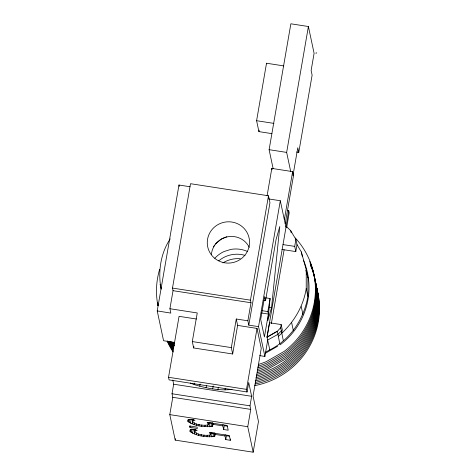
<?xml version="1.0" encoding="UTF-8"?>
<svg xmlns="http://www.w3.org/2000/svg" width="476" height="476" viewBox="0 0 476 476"><rect width="100%" height="100%" fill="white"/><g stroke="black" fill="none" stroke-linecap="round" stroke-linejoin="round"><path stroke-width="0.71" d="M161.132 289.224C157.865 272.195 160.46 253.422 170.235 238.863M269.797 349.848C290.378 339.769 304.104 318.742 307.895 296.429L306.223 288.563L306.252 269.922L301.344 251.953L297.006 244.628L295.899 239.428L290.723 230.687L286.171 226.279L267.018 337.079L269.797 349.848L265.662 352.151M307.895 296.429L307.924 277.782L306.252 269.922M265.739 297.833L270.106 298.511L267.863 320.503L271.57 307.538L279.775 226.558L276.104 239.386L265.537 300.659L264.067 300.433M281.917 249.454L295.804 251.584L294.709 246.384L295.899 239.428M174.579 342.44L163.565 340.733L157.229 310.917L178.976 185.027L189.989 186.735M157.229 310.917L170.836 313.101L169.92 308.722L173.032 290.675L172.485 288.081L190.513 183.7L268.482 195.785L269.951 202.699L248.805 325.162L258.551 326.625L264.888 356.441L259.753 355.643M172.788 380.056L173.669 384.215L172.02 393.753L172.776 397.311L169.789 414.626L175.204 440.116L253.172 452.2L247.752 426.704L250.745 409.396L249.989 405.832L251.637 396.294L248.698 382.442L247.05 391.974L169.087 379.896L168.534 377.278L179.065 316.338L196.421 319.015M175.204 440.116L175.46 438.658M248.805 325.162L247.871 320.8L236.269 319.003L237.613 325.388L232.675 353.989L193.655 347.956L192.31 341.566L197.248 312.958L169.92 308.722M193.655 347.956L193.905 346.528M212.712 423.009L212.611 426.139C204.585 427.537 194.369 426.216 187.836 421.224L188.163 419.32M231.996 389.392C219.275 390.921 206.328 388.214 194.16 384.584L194.41 383.126M188.228 421.903L188.663 419.362M189.115 422.599L189.662 419.421M190.43 423.283L191.09 419.469L192.762 420.124M189.918 427.341L189.626 425.955L197.082 427.109L197.373 428.495L189.918 427.341L190.138 426.068M214.855 433.095L214.753 436.224C206.727 437.623 196.511 436.302 189.978 431.304L190.305 429.4M190.37 431.988L190.811 429.441M208.762 422.313L208.196 424.967C203.068 425.705 196.618 425.116 192.363 421.944L192.804 419.398M192.108 423.938L192.857 419.445M192.363 421.944L193.244 420.855L193.464 419.588M191.257 432.678L191.917 428.864M199.765 386.262L200.14 384.084M192.572 433.362L193.232 429.548L194.904 430.203M194.089 424.556L194.416 422.646M210.904 432.392L210.338 435.046C205.21 435.784 198.76 435.195 194.505 432.024L194.946 429.483M194.25 434.023L194.999 429.525M194.505 432.024L195.386 430.941L195.606 429.667M196.386 425.145L196.606 423.872M196.231 434.636L196.564 432.732M198.926 425.681L199.146 424.413M206.09 387.726L206.465 385.542M198.528 435.225L198.748 433.951M201.657 426.157L201.878 424.884M201.068 435.766L201.288 434.493M271.909 133.637L258.914 131.62L256.6 120.708L266.518 63.231L283.845 65.914M204.847 426.591L205.067 425.324M203.799 436.236L204.02 434.963M212.707 388.868L213.212 385.965M207.34 426.811L207.667 424.907M208.196 424.967L208.637 422.426M258.914 131.62L259.164 130.168M206.989 436.676L207.209 435.403M209.291 426.847L209.952 423.033L211.522 422.908L210.862 426.722M209.482 436.897L209.809 434.987M217.966 389.481L218.347 387.303M210.338 435.046L210.779 432.505M211.975 426.478L212.629 422.664M212.736 424.717L212.956 423.45M212.611 426.139L213.052 423.598M211.439 436.926L212.094 433.112L213.665 432.987L213.004 436.801M214.117 436.557L214.777 432.743M214.753 436.224L214.974 434.951M232.675 353.989L231.33 347.611L236.269 319.003M225.023 389.927L225.273 388.475M273.129 168.611L269.107 149.684L290.86 23.8L308.4 26.519L314.095 53.306L311.125 70.502L312.119 75.143L298.773 152.374L296.578 152.034M208.434 424.223L207.125 422.367L227.195 425.479L228.2 430.215L223.619 429.507L222.851 425.889L223.071 424.616M223.619 429.507L224.279 425.693L227.552 426.198M230.562 439.027L230.342 440.3L225.767 439.586L224.993 435.968L225.213 434.695M267.072 195.844L271.814 168.403L292.621 171.628L293.484 175.698L285.189 223.72M225.767 439.586L226.421 435.772L229.694 436.278M247.871 320.8L251.001 302.76L250.453 300.166L268.482 195.785M290.669 171.33L286.647 152.409L308.4 26.519M247.05 391.974L246.497 389.362L257.028 328.428L237.613 325.388M258.551 326.625L280.305 200.735L268.559 198.914M265.537 300.659L264.656 296.56L260.699 319.45L264.424 336.954L268.375 314.065L267.851 311.578L270.106 298.511M284.327 219.65L292.621 171.628M292.954 175.68L297.786 147.721L298.773 152.374M287.278 210.434L288.742 210.66L285.909 227.088L280.305 200.735M269.523 322.889L267.048 337.216L277.318 331.338L280.644 327.708L281.185 324.567L269.487 322.74M286.689 227.391L289.206 212.826L288.742 210.66M264.888 356.441L267.732 339.995L277.93 334.354L281.34 330.891L280.644 327.708M271.362 323.597L284.113 249.787M253.172 452.2L258.468 421.534L253.048 396.038L261.247 348.349L257.028 328.428M283.345 340.715L281.75 332.926L282.298 329.785L281.185 324.567M295.804 251.584L297.006 244.628M316.046 53.609L316.243 52.479M279.84 344.005L278.335 336.359C292.74 324.019 303.224 307.496 306.223 288.563M187.836 421.224L188.193 420.1L189.579 419.308L195.095 420.165L193.244 420.855M189.978 431.304L190.335 430.179L191.721 429.388L197.242 430.245L195.386 430.941M213.397 246.836L214.664 245.051M215.509 243.861L221.411 239.006L226.82 236.727M267.018 337.079L277.288 331.207M265.507 353.18L277.651 346.23M208 422.997L209.952 423.033M210.791 433.089L212.094 433.112M283.006 244.593L294.709 246.384M256.6 120.708L273.926 123.391M269.107 149.684L286.647 152.409M172.485 288.081L250.453 300.166M173.032 290.675L251.001 302.76M269.404 307.204L271.57 307.538M192.31 341.566L231.33 347.611M168.534 377.278L246.497 389.362M173.669 384.215L251.637 396.294M172.02 393.753L249.989 405.832M172.776 397.311L250.745 409.396M169.789 414.626L247.752 426.704M212.492 424.283L222.851 425.889M214.634 434.362L224.993 435.968M262.02 310.667L267.851 311.578M261.776 313.029L268.375 314.065M190.299 383.055L194.16 384.584M210.576 434.302L209.267 432.452L229.337 435.558L230.342 440.3M266.518 63.231L266.727 63.82M305.848 270.184L306.413 272.254M306.794 273.635L307.924 277.782M160.085 284.297L161.215 288.444M286.171 226.279L286.433 227.504M301.344 251.953L302.254 256.243M290.723 230.687L291.187 232.865M271.814 168.403L272.099 169.759M301.254 306.615L302.926 314.481M291.687 322.847L293.359 330.707M178.976 185.027L179.279 186.449M281.34 330.891L281.75 332.926M277.318 331.338L278.335 336.359M222.941 262.883A27.703 27.007 -12 0 1 240.255 258.724M214.819 258.301A27.703 27.007 -12 0 1 224.071 251.518L230.979 249.388A27.703 27.007 -12 0 1 247.24 251.382M303.48 260.205A73.512 71.656 -12 0 1 280.203 344.773M219.061 260.556A27.703 27.007 -12 0 1 244.997 255.374M211.398 254.6A19.956 19.451 -12 0 1 227.617 236.798A19.956 19.451 -12 0 1 249.257 247.318M313.708 273.998A79.551 77.54 -12 0 1 285.189 355.917L267.209 366.205A79.551 77.54 -12 0 1 257.361 369.555M174.704 343.672A79.551 77.54 -12 0 1 173.799 342.547M158.115 305.556A79.551 77.54 -12 0 1 157.865 303.414M310.655 265.072A79.551 77.54 -12 0 1 313.309 272.593M309.745 261.419A79.551 77.54 -12 0 1 284.559 352.924L266.572 363.212A79.551 77.54 -12 0 1 258.165 366.157M157.919 305.413A79.551 77.54 -12 0 1 157.485 302.569M317.403 290.8A79.551 77.54 -12 0 1 255.094 384.019M173.199 351.121A79.551 77.54 -12 0 1 167.451 340.983M315.987 284.19A79.551 77.54 -12 0 1 256.029 377.652M173.615 347.611A79.551 77.54 -12 0 1 169.98 342.149M295.298 237.97A79.551 77.54 -12 0 1 284.226 351.359L266.245 361.647A79.551 77.54 -12 0 1 258.551 364.378M157.842 305.271A79.551 77.54 -12 0 1 159.627 269.351M315.047 279.769A79.551 77.54 -12 0 1 285.82 358.868L267.839 369.15A79.551 77.54 -12 0 1 257.266 372.69M174.424 345.493A79.551 77.54 -12 0 1 171.83 342.006M314.136 276.241A79.551 77.54 -12 0 1 314.701 278.353M316.927 288.617A79.551 77.54 -12 0 1 255.511 382.395M172.883 349.652A79.551 77.54 -12 0 1 168.088 341.465M316.927 288.563A79.551 77.54 -12 0 1 255.195 380.919M172.984 348.777A79.551 77.54 -12 0 1 168.79 341.929M310.06 262.913A79.551 77.54 -12 0 1 284.874 354.424L266.893 364.705A79.551 77.54 -12 0 1 257.766 367.859M158.002 305.485A79.551 77.54 -12 0 1 157.8 304.063M315.523 281.953A79.551 77.54 -12 0 1 256.856 374.35M173.853 345.826A79.551 77.54 -12 0 1 170.914 341.673M316.766 287.796A79.551 77.54 -12 0 1 256.344 379.122M173.502 348.497A79.551 77.54 -12 0 1 169.182 341.732M317.867 292.984A79.551 77.54 -12 0 1 254.678 385.637M173.109 351.99A79.551 77.54 -12 0 1 167.159 341.143M315.838 283.428A79.551 77.54 -12 0 1 256.445 376.004M173.734 346.724A79.551 77.54 -12 0 1 170.438 341.917M313.63 274.093A79.551 77.54 -12 0 1 285.511 357.416L267.53 367.704A79.551 77.54 -12 0 1 257.683 371.054M174.115 344.047A79.551 77.54 -12 0 1 172.8 342.327M310.703 265.911A79.551 77.54 -12 0 1 312.03 269.261M312.518 270.63A79.551 77.54 -12 0 1 313.202 272.7M218.484 260.783A21.164 20.629 -12 0 0 249.543 241.516A21.164 20.629 -12 0 0 217.211 225.047A21.164 20.629 -12 0 0 218.484 260.783"/></g></svg>
